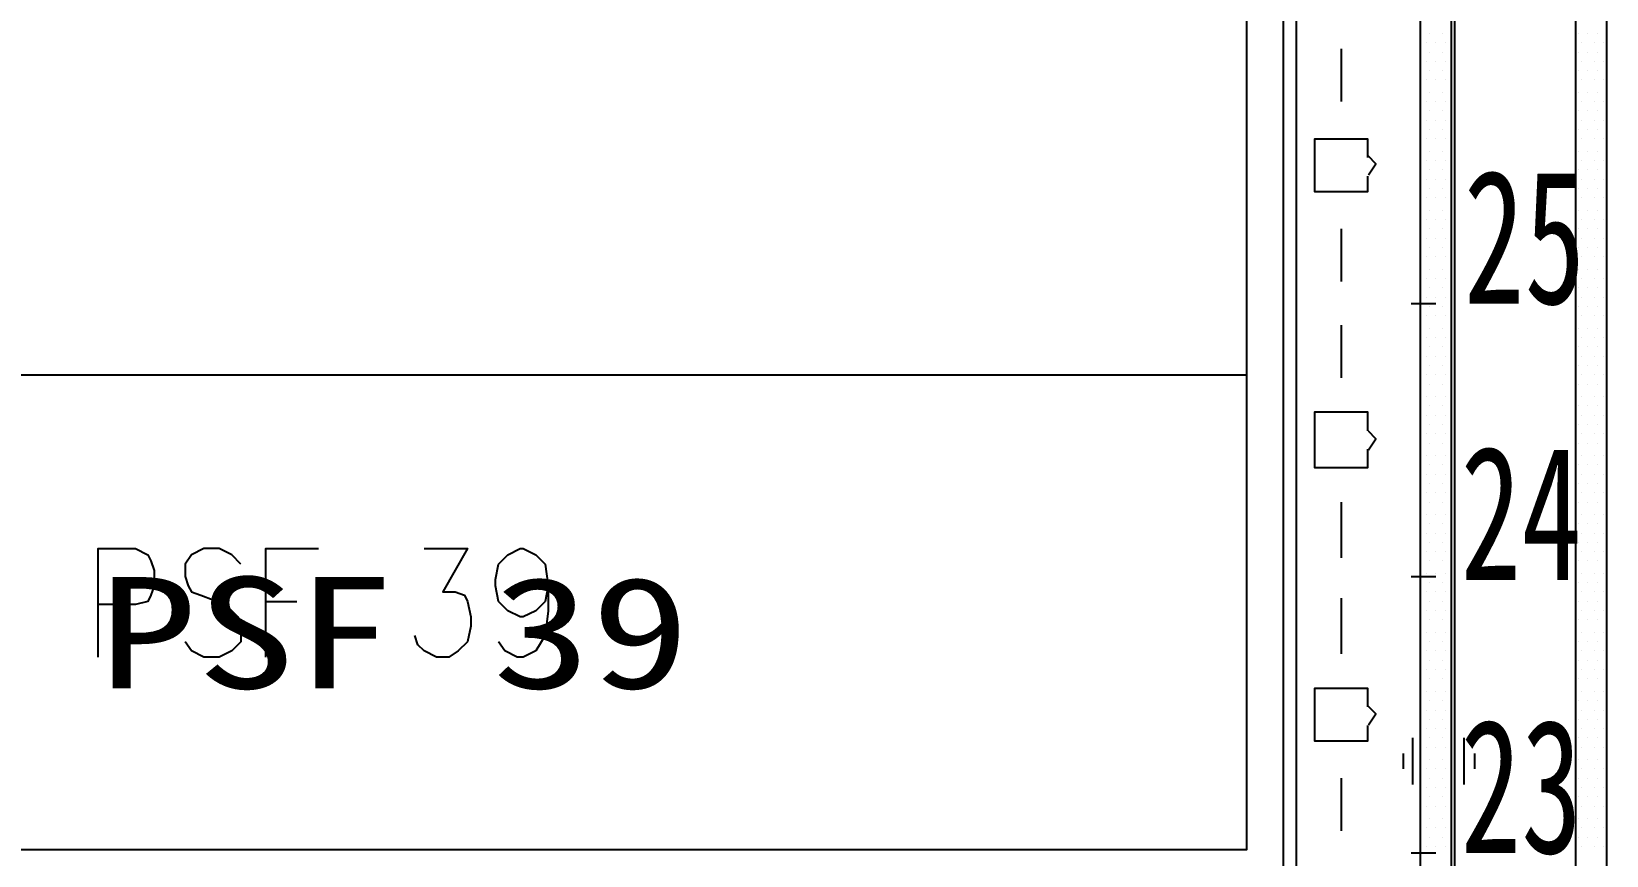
# Model space of a CAD drawing. Header units: metres. Extents: x 17 to 1264, y 17 to 859.
# Drawn here: x 269.5 to 342.6, y 433.3 to 471.5 of the extents above; entities that cross this region are included whole.
import ezdxf

# ---------------------------------------------------------------- set-up
doc = ezdxf.new("R2010")
doc.units = ezdxf.units.M
for name, color, linetype in [('LINES', 7, 'Continuous'), ('POLYLINES', 4, 'Continuous'), ('RECTS', 7, 'Continuous'), ('TEXTS', 3, 'Continuous')]:
    doc.layers.add(name, color=color, linetype=linetype)

msp = doc.modelspace()

# ---------------------------------------------------------------- linework, layer by layer
at = {"layer": 'LINES'}
for p, q in [((327.59, 152.64), (327.59, 755.14)), ((328.17, 650.59), (328.17, 433.58)), ((334.36, 471.46), (334.36, 471.46)), ((334.94, 471.46), (334.94, 471.46)), ((335.37, 471.46), (335.37, 471.46)), ((341.27, 471.46), (341.27, 471.46)), ((341.71, 471.46), (341.71, 471.46)), ((342.14, 471.46), (342.14, 471.46)), ((330.26, 470.74), (330.26, 468.29)), ((334.22, 471.02), (334.22, 471.02)), ((334.65, 471.02), (334.65, 471.02)), ((335.08, 471.02), (335.08, 471.02)), ((341.42, 471.02), (341.42, 471.02)), ((341.99, 471.02), (341.99, 471.02)), ((342.43, 471.02), (342.43, 471.02)), ((334.22, 470.16), (334.22, 470.16)), ((334.36, 470.59), (334.36, 470.59)), ((334.65, 470.16), (334.65, 470.16)), ((334.94, 470.59), (334.94, 470.59)), ((335.08, 470.16), (335.08, 470.16)), ((335.37, 470.59), (335.37, 470.59)), ((341.27, 470.59), (341.27, 470.59)), ((341.42, 470.16), (341.42, 470.16)), ((341.71, 470.59), (341.71, 470.59)), ((341.99, 470.16), (341.99, 470.16)), ((342.14, 470.59), (342.14, 470.59)), ((342.43, 470.16), (342.43, 470.16)), ((334.22, 469.3), (334.22, 469.3)), ((334.36, 469.73), (334.36, 469.73)), ((334.65, 469.3), (334.65, 469.3)), ((334.94, 469.73), (334.94, 469.73)), ((335.08, 469.3), (335.08, 469.3)), ((335.37, 469.73), (335.37, 469.73)), ((341.27, 469.73), (341.27, 469.73)), ((341.42, 469.3), (341.42, 469.3)), ((341.71, 469.73), (341.71, 469.73)), ((341.99, 469.3), (341.99, 469.3)), ((342.14, 469.73), (342.14, 469.73)), ((342.43, 469.3), (342.43, 469.3)), ((334.36, 468.72), (334.36, 468.72)), ((334.94, 468.72), (334.94, 468.72)), ((335.37, 468.72), (335.37, 468.72)), ((341.27, 468.72), (341.27, 468.72)), ((341.71, 468.72), (341.71, 468.72)), ((342.14, 468.72), (342.14, 468.72)), ((334.22, 468.29), (334.22, 468.29)), ((334.36, 467.86), (334.36, 467.86)), ((334.65, 468.29), (334.65, 468.29)), ((334.94, 467.86), (334.94, 467.86)), ((335.08, 468.29), (335.08, 468.29)), ((335.37, 467.86), (335.37, 467.86)), ((341.27, 467.86), (341.27, 467.86)), ((341.42, 468.29), (341.42, 468.29)), ((341.71, 467.86), (341.71, 467.86)), ((341.99, 468.29), (341.99, 468.29)), ((342.14, 467.86), (342.14, 467.86)), ((342.43, 468.29), (342.43, 468.29)), ((334.22, 467.42), (334.22, 467.42)), ((334.36, 466.99), (334.36, 466.99)), ((334.65, 467.42), (334.65, 467.42)), ((334.94, 466.99), (334.94, 466.99)), ((335.08, 467.42), (335.08, 467.42)), ((335.37, 466.99), (335.37, 466.99)), ((341.27, 466.99), (341.27, 466.99)), ((341.42, 467.42), (341.42, 467.42)), ((341.71, 466.99), (341.71, 466.99)), ((341.99, 467.42), (341.99, 467.42)), ((342.14, 466.99), (342.14, 466.99)), ((342.43, 467.42), (342.43, 467.42)), ((334.22, 466.56), (334.22, 466.56)), ((334.65, 466.56), (334.65, 466.56)), ((335.08, 466.56), (335.08, 466.56)), ((341.42, 466.56), (341.42, 466.56)), ((341.99, 466.56), (341.99, 466.56)), ((342.43, 466.56), (342.43, 466.56)), ((334.22, 465.55), (334.22, 465.55)), ((334.36, 465.98), (334.36, 465.98)), ((334.65, 465.55), (334.65, 465.55)), ((334.94, 465.98), (334.94, 465.98)), ((335.08, 465.55), (335.08, 465.55)), ((335.37, 465.98), (335.37, 465.98)), ((341.27, 465.98), (341.27, 465.98)), ((341.42, 465.55), (341.42, 465.55)), ((341.71, 465.98), (341.71, 465.98)), ((341.99, 465.55), (341.99, 465.55)), ((342.14, 465.98), (342.14, 465.98)), ((342.43, 465.55), (342.43, 465.55)), ((334.36, 465.12), (334.36, 465.12)), ((334.94, 465.12), (334.94, 465.12)), ((335.37, 465.12), (335.37, 465.12)), ((341.27, 465.12), (341.27, 465.12)), ((341.71, 465.12), (341.71, 465.12)), ((342.14, 465.12), (342.14, 465.12)), ((334.22, 464.69), (334.22, 464.69)), ((334.36, 464.26), (334.36, 464.26)), ((334.65, 464.69), (334.65, 464.69)), ((334.94, 464.26), (334.94, 464.26)), ((335.08, 464.69), (335.08, 464.69)), ((335.37, 464.26), (335.37, 464.26)), ((341.27, 464.26), (341.27, 464.26)), ((341.42, 464.69), (341.42, 464.69)), ((341.71, 464.26), (341.71, 464.26)), ((341.99, 464.69), (341.99, 464.69)), ((342.14, 464.26), (342.14, 464.26)), ((342.43, 464.69), (342.43, 464.69)), ((334.22, 463.82), (334.22, 463.82)), ((334.65, 463.82), (334.65, 463.82)), ((335.08, 463.82), (335.08, 463.82)), ((341.42, 463.82), (341.42, 463.82)), ((341.99, 463.82), (341.99, 463.82)), ((342.43, 463.82), (342.43, 463.82)), ((334.22, 462.82), (334.22, 462.82)), ((334.36, 463.25), (334.36, 463.25)), ((334.65, 462.82), (334.65, 462.82)), ((334.94, 463.25), (334.94, 463.25)), ((335.08, 462.82), (335.08, 462.82)), ((335.37, 463.25), (335.37, 463.25)), ((341.27, 463.25), (341.27, 463.25)), ((341.42, 462.82), (341.42, 462.82)), ((341.71, 463.25), (341.71, 463.25)), ((341.99, 462.82), (341.99, 462.82)), ((342.14, 463.25), (342.14, 463.25)), ((342.43, 462.82), (342.43, 462.82)), ((330.26, 462.38), (330.26, 459.94)), ((334.22, 461.95), (334.22, 461.95)), ((334.36, 462.38), (334.36, 462.38)), ((334.65, 461.95), (334.65, 461.95)), ((334.94, 462.38), (334.94, 462.38)), ((335.08, 461.95), (335.08, 461.95)), ((335.37, 462.38), (335.37, 462.38)), ((341.27, 462.38), (341.27, 462.38)), ((341.42, 461.95), (341.42, 461.95)), ((341.71, 462.38), (341.71, 462.38)), ((341.99, 461.95), (341.99, 461.95)), ((342.14, 462.38), (342.14, 462.38)), ((342.43, 461.95), (342.43, 461.95)), ((334.36, 461.52), (334.36, 461.52)), ((334.94, 461.52), (334.94, 461.52)), ((335.37, 461.52), (335.37, 461.52)), ((341.27, 461.52), (341.27, 461.52)), ((341.71, 461.52), (341.71, 461.52)), ((342.14, 461.52), (342.14, 461.52)), ((334.22, 461.09), (334.22, 461.09)), ((334.36, 460.51), (334.36, 460.51)), ((334.65, 461.09), (334.65, 461.09)), ((334.94, 460.51), (334.94, 460.51)), ((335.08, 461.09), (335.08, 461.09)), ((335.37, 460.51), (335.37, 460.51)), ((341.27, 460.51), (341.27, 460.51)), ((341.42, 461.09), (341.42, 461.09)), ((341.71, 460.51), (341.71, 460.51)), ((341.99, 461.09), (341.99, 461.09)), ((342.14, 460.51), (342.14, 460.51)), ((342.43, 461.09), (342.43, 461.09)), ((334.22, 460.08), (334.22, 460.08)), ((334.65, 460.08), (334.65, 460.08)), ((335.08, 460.08), (335.08, 460.08)), ((341.42, 460.08), (341.42, 460.08)), ((341.99, 460.08), (341.99, 460.08)), ((342.43, 460.08), (342.43, 460.08)), ((334.22, 459.22), (334.22, 459.22)), ((334.36, 459.65), (334.36, 459.65)), ((334.65, 459.22), (334.65, 459.22)), ((334.94, 459.65), (334.94, 459.65)), ((335.08, 459.22), (335.08, 459.22)), ((335.37, 459.65), (335.37, 459.65)), ((341.27, 459.65), (341.27, 459.65)), ((341.42, 459.22), (341.42, 459.22)), ((341.71, 459.65), (341.71, 459.65)), ((341.99, 459.22), (341.99, 459.22)), ((342.14, 459.65), (342.14, 459.65)), ((342.43, 459.22), (342.43, 459.22)), ((333.5, 458.93), (334.65, 458.93)), ((334.22, 458.35), (334.22, 458.35)), ((334.36, 458.78), (334.36, 458.78)), ((334.65, 458.35), (334.65, 458.35)), ((334.94, 458.78), (334.94, 458.78)), ((335.08, 458.35), (335.08, 458.35)), ((335.37, 458.78), (335.37, 458.78)), ((341.27, 458.78), (341.27, 458.78)), ((341.42, 458.35), (341.42, 458.35)), ((341.71, 458.78), (341.71, 458.78)), ((341.99, 458.35), (341.99, 458.35)), ((342.14, 458.78), (342.14, 458.78)), ((342.43, 458.35), (342.43, 458.35)), ((330.26, 457.92), (330.26, 455.47)), ((334.36, 457.78), (334.36, 457.78)), ((334.94, 457.78), (334.94, 457.78)), ((335.37, 457.78), (335.37, 457.78)), ((341.27, 457.78), (341.27, 457.78)), ((341.71, 457.78), (341.71, 457.78)), ((342.14, 457.78), (342.14, 457.78)), ((334.22, 457.34), (334.22, 457.34)), ((334.36, 456.91), (334.36, 456.91)), ((334.65, 457.34), (334.65, 457.34)), ((334.94, 456.91), (334.94, 456.91)), ((335.08, 457.34), (335.08, 457.34)), ((335.37, 456.91), (335.37, 456.91)), ((341.27, 456.91), (341.27, 456.91)), ((341.42, 457.34), (341.42, 457.34)), ((341.71, 456.91), (341.71, 456.91)), ((341.99, 457.34), (341.99, 457.34)), ((342.14, 456.91), (342.14, 456.91)), ((342.43, 457.34), (342.43, 457.34)), ((334.22, 456.48), (334.22, 456.48)), ((334.36, 456.05), (334.36, 456.05)), ((334.65, 456.48), (334.65, 456.48)), ((334.94, 456.05), (334.94, 456.05)), ((335.08, 456.48), (335.08, 456.48)), ((335.37, 456.05), (335.37, 456.05)), ((341.27, 456.05), (341.27, 456.05)), ((341.42, 456.48), (341.42, 456.48)), ((341.71, 456.05), (341.71, 456.05)), ((341.99, 456.48), (341.99, 456.48)), ((342.14, 456.05), (342.14, 456.05)), ((342.43, 456.48), (342.43, 456.48)), ((187.34, 455.62), (325.87, 455.62)), ((334.22, 455.62), (334.22, 455.62)), ((334.65, 455.62), (334.65, 455.62)), ((335.08, 455.62), (335.08, 455.62)), ((341.42, 455.62), (341.42, 455.62)), ((341.99, 455.62), (341.99, 455.62)), ((342.43, 455.62), (342.43, 455.62)), ((334.22, 454.61), (334.22, 454.61)), ((334.36, 455.18), (334.36, 455.18)), ((334.65, 454.61), (334.65, 454.61)), ((334.94, 455.18), (334.94, 455.18)), ((335.08, 454.61), (335.08, 454.61)), ((335.37, 455.18), (335.37, 455.18)), ((341.27, 455.18), (341.27, 455.18)), ((341.42, 454.61), (341.42, 454.61)), ((341.71, 455.18), (341.71, 455.18)), ((341.99, 454.61), (341.99, 454.61)), ((342.14, 455.18), (342.14, 455.18)), ((342.43, 454.61), (342.43, 454.61)), ((334.36, 454.18), (334.36, 454.18)), ((334.94, 454.18), (334.94, 454.18)), ((335.37, 454.18), (335.37, 454.18)), ((341.27, 454.18), (341.27, 454.18)), ((341.71, 454.18), (341.71, 454.18)), ((342.14, 454.18), (342.14, 454.18)), ((334.22, 453.74), (334.22, 453.74)), ((334.36, 453.31), (334.36, 453.31)), ((334.65, 453.74), (334.65, 453.74)), ((334.94, 453.31), (334.94, 453.31)), ((335.08, 453.74), (335.08, 453.74)), ((335.37, 453.31), (335.37, 453.31)), ((341.27, 453.31), (341.27, 453.31)), ((341.42, 453.74), (341.42, 453.74)), ((341.71, 453.31), (341.71, 453.31)), ((341.99, 453.74), (341.99, 453.74)), ((342.14, 453.31), (342.14, 453.31)), ((342.43, 453.74), (342.43, 453.74)), ((334.22, 452.88), (334.22, 452.88)), ((334.36, 452.45), (334.36, 452.45)), ((334.65, 452.88), (334.65, 452.88)), ((334.94, 452.45), (334.94, 452.45)), ((335.08, 452.88), (335.08, 452.88)), ((335.37, 452.45), (335.37, 452.45)), ((341.27, 452.45), (341.27, 452.45)), ((341.42, 452.88), (341.42, 452.88)), ((341.71, 452.45), (341.71, 452.45)), ((341.99, 452.88), (341.99, 452.88)), ((342.14, 452.45), (342.14, 452.45)), ((342.43, 452.88), (342.43, 452.88)), ((334.22, 451.87), (334.22, 451.87)), ((334.65, 451.87), (334.65, 451.87)), ((335.08, 451.87), (335.08, 451.87)), ((341.42, 451.87), (341.42, 451.87)), ((341.99, 451.87), (341.99, 451.87)), ((342.43, 451.87), (342.43, 451.87)), ((334.22, 451.01), (334.22, 451.01)), ((334.36, 451.44), (334.36, 451.44)), ((334.65, 451.01), (334.65, 451.01)), ((334.94, 451.44), (334.94, 451.44)), ((335.08, 451.01), (335.08, 451.01)), ((335.37, 451.44), (335.37, 451.44)), ((341.27, 451.44), (341.27, 451.44)), ((341.42, 451.01), (341.42, 451.01)), ((341.71, 451.44), (341.71, 451.44)), ((341.99, 451.01), (341.99, 451.01)), ((342.14, 451.44), (342.14, 451.44)), ((342.43, 451.01), (342.43, 451.01)), ((334.36, 450.58), (334.36, 450.58)), ((334.94, 450.58), (334.94, 450.58)), ((335.37, 450.58), (335.37, 450.58)), ((341.27, 450.58), (341.27, 450.58)), ((341.71, 450.58), (341.71, 450.58)), ((342.14, 450.58), (342.14, 450.58)), ((330.26, 449.71), (330.26, 447.12)), ((334.22, 450.14), (334.22, 450.14)), ((334.36, 449.71), (334.36, 449.71)), ((334.65, 450.14), (334.65, 450.14)), ((334.94, 449.71), (334.94, 449.71)), ((335.08, 450.14), (335.08, 450.14)), ((335.37, 449.71), (335.37, 449.71)), ((341.27, 449.71), (341.27, 449.71)), ((341.42, 450.14), (341.42, 450.14)), ((341.71, 449.71), (341.71, 449.71)), ((341.99, 450.14), (341.99, 450.14)), ((342.14, 449.71), (342.14, 449.71)), ((342.43, 450.14), (342.43, 450.14)), ((334.22, 449.14), (334.22, 449.14)), ((334.65, 449.14), (334.65, 449.14)), ((335.08, 449.14), (335.08, 449.14)), ((341.42, 449.14), (341.42, 449.14)), ((341.99, 449.14), (341.99, 449.14)), ((342.43, 449.14), (342.43, 449.14)), ((334.22, 448.27), (334.22, 448.27)), ((334.36, 448.7), (334.36, 448.7)), ((334.65, 448.27), (334.65, 448.27)), ((334.94, 448.7), (334.94, 448.7)), ((335.08, 448.27), (335.08, 448.27)), ((335.37, 448.7), (335.37, 448.7)), ((341.27, 448.7), (341.27, 448.7)), ((341.42, 448.27), (341.42, 448.27)), ((341.71, 448.7), (341.71, 448.7)), ((341.99, 448.27), (341.99, 448.27)), ((342.14, 448.7), (342.14, 448.7)), ((342.43, 448.27), (342.43, 448.27)), ((334.22, 447.41), (334.22, 447.41)), ((334.36, 447.84), (334.36, 447.84)), ((334.65, 447.41), (334.65, 447.41)), ((334.94, 447.84), (334.94, 447.84)), ((335.08, 447.41), (335.08, 447.41)), ((335.37, 447.84), (335.37, 447.84)), ((341.27, 447.84), (341.27, 447.84)), ((341.42, 447.41), (341.42, 447.41)), ((341.71, 447.84), (341.71, 447.84)), ((341.99, 447.41), (341.99, 447.41)), ((342.14, 447.84), (342.14, 447.84)), ((342.43, 447.41), (342.43, 447.41)), ((334.36, 446.98), (334.36, 446.98)), ((334.94, 446.98), (334.94, 446.98)), ((335.37, 446.98), (335.37, 446.98)), ((341.27, 446.98), (341.27, 446.98)), ((341.71, 446.98), (341.71, 446.98)), ((342.14, 446.98), (342.14, 446.98)), ((333.5, 446.26), (334.65, 446.26)), ((334.22, 446.4), (334.22, 446.4)), ((334.36, 445.97), (334.36, 445.97)), ((334.65, 446.4), (334.65, 446.4)), ((334.94, 445.97), (334.94, 445.97)), ((335.08, 446.4), (335.08, 446.4)), ((335.37, 445.97), (335.37, 445.97)), ((341.27, 445.97), (341.27, 445.97)), ((341.42, 446.4), (341.42, 446.4)), ((341.71, 445.97), (341.71, 445.97)), ((341.99, 446.4), (341.99, 446.4)), ((342.14, 445.97), (342.14, 445.97)), ((342.43, 446.4), (342.43, 446.4)), ((280.36, 445.1), (281.8, 445.1)), ((330.26, 445.25), (330.26, 442.66)), ((334.22, 445.54), (334.22, 445.54)), ((334.36, 445.1), (334.36, 445.1)), ((334.65, 445.54), (334.65, 445.54)), ((334.94, 445.1), (334.94, 445.1)), ((335.08, 445.54), (335.08, 445.54)), ((335.37, 445.1), (335.37, 445.1)), ((341.27, 445.1), (341.27, 445.1)), ((341.42, 445.54), (341.42, 445.54)), ((341.71, 445.1), (341.71, 445.1)), ((341.99, 445.54), (341.99, 445.54)), ((342.14, 445.1), (342.14, 445.1)), ((342.43, 445.54), (342.43, 445.54)), ((334.22, 444.67), (334.22, 444.67)), ((334.65, 444.67), (334.65, 444.67)), ((335.08, 444.67), (335.08, 444.67)), ((341.42, 444.67), (341.42, 444.67)), ((341.99, 444.67), (341.99, 444.67)), ((342.43, 444.67), (342.43, 444.67)), ((334.22, 443.66), (334.22, 443.66)), ((334.36, 444.24), (334.36, 444.24)), ((334.65, 443.66), (334.65, 443.66)), ((334.94, 444.24), (334.94, 444.24)), ((335.08, 443.66), (335.08, 443.66)), ((335.37, 444.24), (335.37, 444.24)), ((341.27, 444.24), (341.27, 444.24)), ((341.42, 443.66), (341.42, 443.66)), ((341.71, 444.24), (341.71, 444.24)), ((341.99, 443.66), (341.99, 443.66)), ((342.14, 444.24), (342.14, 444.24)), ((342.43, 443.66), (342.43, 443.66)), ((334.36, 443.23), (334.36, 443.23)), ((334.94, 443.23), (334.94, 443.23)), ((335.37, 443.23), (335.37, 443.23)), ((341.27, 443.23), (341.27, 443.23)), ((341.71, 443.23), (341.71, 443.23)), ((342.14, 443.23), (342.14, 443.23)), ((334.22, 442.8), (334.22, 442.8)), ((334.36, 442.37), (334.36, 442.37)), ((334.65, 442.8), (334.65, 442.8)), ((334.94, 442.37), (334.94, 442.37)), ((335.08, 442.8), (335.08, 442.8)), ((335.37, 442.37), (335.37, 442.37)), ((341.27, 442.37), (341.27, 442.37)), ((341.42, 442.8), (341.42, 442.8)), ((341.71, 442.37), (341.71, 442.37)), ((341.99, 442.8), (341.99, 442.8)), ((342.14, 442.37), (342.14, 442.37)), ((342.43, 442.8), (342.43, 442.8)), ((334.22, 441.94), (334.22, 441.94)), ((334.36, 441.5), (334.36, 441.5)), ((334.65, 441.94), (334.65, 441.94)), ((334.94, 441.5), (334.94, 441.5)), ((335.08, 441.94), (335.08, 441.94)), ((335.37, 441.5), (335.37, 441.5)), ((341.27, 441.5), (341.27, 441.5)), ((341.42, 441.94), (341.42, 441.94)), ((341.71, 441.5), (341.71, 441.5)), ((341.99, 441.94), (341.99, 441.94)), ((342.14, 441.5), (342.14, 441.5)), ((342.43, 441.94), (342.43, 441.94)), ((334.22, 440.93), (334.22, 440.93)), ((334.65, 440.93), (334.65, 440.93)), ((335.08, 440.93), (335.08, 440.93)), ((341.42, 440.93), (341.42, 440.93)), ((341.99, 440.93), (341.99, 440.93)), ((342.43, 440.93), (342.43, 440.93)), ((334.22, 440.06), (334.22, 440.06)), ((334.36, 440.5), (334.36, 440.5)), ((334.65, 440.06), (334.65, 440.06)), ((334.94, 440.5), (334.94, 440.5)), ((335.08, 440.06), (335.08, 440.06)), ((335.37, 440.5), (335.37, 440.5)), ((341.27, 440.5), (341.27, 440.5)), ((341.42, 440.06), (341.42, 440.06)), ((341.71, 440.5), (341.71, 440.5)), ((341.99, 440.06), (341.99, 440.06)), ((342.14, 440.5), (342.14, 440.5)), ((342.43, 440.06), (342.43, 440.06)), ((334.36, 439.63), (334.36, 439.63)), ((334.94, 439.63), (334.94, 439.63)), ((335.37, 439.63), (335.37, 439.63)), ((341.27, 439.63), (341.27, 439.63)), ((341.71, 439.63), (341.71, 439.63)), ((342.14, 439.63), (342.14, 439.63)), ((333.57, 438.77), (333.57, 436.61)), ((334.22, 439.2), (334.22, 439.2)), ((334.36, 438.77), (334.36, 438.77)), ((334.65, 439.2), (334.65, 439.2)), ((334.94, 438.77), (334.94, 438.77)), ((335.08, 439.2), (335.08, 439.2)), ((335.37, 438.77), (335.37, 438.77)), ((335.95, 438.77), (335.95, 436.61)), ((341.27, 438.77), (341.27, 438.77)), ((341.42, 439.2), (341.42, 439.2)), ((341.71, 438.77), (341.71, 438.77)), ((341.99, 439.2), (341.99, 439.2)), ((342.14, 438.77), (342.14, 438.77)), ((342.43, 439.2), (342.43, 439.2)), ((333.14, 438.05), (333.14, 437.33)), ((334.22, 438.34), (334.22, 438.34)), ((334.36, 437.76), (334.36, 437.76)), ((334.65, 438.34), (334.65, 438.34)), ((334.94, 437.76), (334.94, 437.76)), ((335.08, 438.34), (335.08, 438.34)), ((335.37, 437.76), (335.37, 437.76)), ((336.45, 438.05), (336.45, 437.33)), ((341.27, 437.76), (341.27, 437.76)), ((341.42, 438.34), (341.42, 438.34)), ((341.71, 437.76), (341.71, 437.76)), ((341.99, 438.34), (341.99, 438.34)), ((342.14, 437.76), (342.14, 437.76)), ((342.43, 438.34), (342.43, 438.34)), ((334.22, 437.33), (334.22, 437.33)), ((334.65, 437.33), (334.65, 437.33)), ((335.08, 437.33), (335.08, 437.33)), ((341.42, 437.33), (341.42, 437.33)), ((341.99, 437.33), (341.99, 437.33)), ((342.43, 437.33), (342.43, 437.33)), ((330.26, 436.9), (330.26, 434.45)), ((334.22, 436.46), (334.22, 436.46)), ((334.36, 436.9), (334.36, 436.9)), ((334.65, 436.46), (334.65, 436.46)), ((334.94, 436.9), (334.94, 436.9)), ((335.08, 436.46), (335.08, 436.46)), ((335.37, 436.9), (335.37, 436.9)), ((341.27, 436.9), (341.27, 436.9)), ((341.42, 436.46), (341.42, 436.46)), ((341.71, 436.9), (341.71, 436.9)), ((341.99, 436.46), (341.99, 436.46)), ((342.14, 436.9), (342.14, 436.9)), ((342.43, 436.46), (342.43, 436.46)), ((334.22, 435.6), (334.22, 435.6)), ((334.36, 436.03), (334.36, 436.03)), ((334.65, 435.6), (334.65, 435.6)), ((334.94, 436.03), (334.94, 436.03)), ((335.08, 435.6), (335.08, 435.6)), ((335.37, 436.03), (335.37, 436.03)), ((341.27, 436.03), (341.27, 436.03)), ((341.42, 435.6), (341.42, 435.6)), ((341.71, 436.03), (341.71, 436.03)), ((341.99, 435.6), (341.99, 435.6)), ((342.14, 436.03), (342.14, 436.03)), ((342.43, 435.6), (342.43, 435.6)), ((334.36, 435.02), (334.36, 435.02)), ((334.94, 435.02), (334.94, 435.02)), ((335.37, 435.02), (335.37, 435.02)), ((341.27, 435.02), (341.27, 435.02)), ((341.71, 435.02), (341.71, 435.02)), ((342.14, 435.02), (342.14, 435.02)), ((334.22, 434.59), (334.22, 434.59)), ((334.36, 434.16), (334.36, 434.16)), ((334.65, 434.59), (334.65, 434.59)), ((334.94, 434.16), (334.94, 434.16)), ((335.08, 434.59), (335.08, 434.59)), ((335.37, 434.16), (335.37, 434.16)), ((341.27, 434.16), (341.27, 434.16)), ((341.42, 434.59), (341.42, 434.59)), ((341.71, 434.16), (341.71, 434.16)), ((341.99, 434.59), (341.99, 434.59)), ((342.14, 434.16), (342.14, 434.16)), ((342.43, 434.59), (342.43, 434.59)), ((333.5, 433.44), (334.65, 433.44)), ((334.22, 433.73), (334.22, 433.73)), ((334.65, 433.73), (334.65, 433.73)), ((335.08, 433.73), (335.08, 433.73)), ((341.42, 433.73), (341.42, 433.73)), ((341.99, 433.73), (341.99, 433.73)), ((342.43, 433.73), (342.43, 433.73))]:
    msp.add_line(p, q, dxfattribs=at)
at = {"layer": 'POLYLINES'}
for points in [[(335.51, 756.72), (335.51, 611.42), (335.51, 152.64)], [(335.51, 756.72), (335.51, 611.42), (335.51, 152.64)], [(335.51, 756.72), (335.51, 611.42), (335.51, 152.64)], [(335.51, 756.72), (335.51, 611.42), (335.51, 152.64)], [(328.17, 737.57), (328.17, 596.88), (328.17, 152.64)], [(187.19, 650.59), (325.87, 650.59), (325.87, 433.58), (187.34, 433.58), (187.19, 650.59)], [(331.48, 464.83), (331.48, 464.11), (329.03, 464.11), (329.03, 466.56), (331.48, 466.56), (331.48, 465.7)], [(331.52, 464.9), (331.87, 465.41), (331.52, 465.76)], [(331.48, 452.16), (331.48, 451.3), (329.03, 451.3), (329.03, 453.89), (331.48, 453.89), (331.48, 453.02)], [(331.52, 452.14), (331.87, 452.64), (331.52, 453)], [(272.59, 442.51), (272.59, 447.55), (274.31, 447.55), (274.89, 447.26), (275.03, 446.98), (275.18, 446.54), (275.18, 445.82), (275.03, 445.39), (274.89, 445.1), (274.31, 444.96), (272.59, 444.96)], [(279.21, 446.83), (278.78, 447.26), (278.2, 447.55), (277.48, 447.55), (276.91, 447.26), (276.62, 446.83), (276.62, 446.26), (276.76, 445.82), (276.91, 445.54), (277.34, 445.39), (278.49, 444.96), (278.78, 444.67), (279.07, 444.38), (279.21, 443.95), (279.21, 443.23), (278.78, 442.8), (278.2, 442.51), (277.48, 442.51), (276.91, 442.8), (276.62, 443.23)], [(280.36, 442.51), (280.36, 447.55), (282.81, 447.55)], [(287.71, 447.55), (289.72, 447.55), (288.57, 445.54), (289.15, 445.54), (289.58, 445.39), (289.72, 445.1), (289.87, 444.38), (289.87, 443.95), (289.72, 443.23), (289.29, 442.8), (288.86, 442.51), (288.28, 442.51), (287.71, 442.8), (287.42, 443.09), (287.27, 443.52)], [(293.47, 445.82), (293.32, 445.1), (292.89, 444.67), (292.31, 444.38), (292.17, 444.38), (291.59, 444.67), (291.16, 445.1), (291.02, 445.82), (291.02, 446.11), (291.16, 446.83), (291.59, 447.26), (292.17, 447.55), (292.31, 447.55), (292.89, 447.26), (293.32, 446.83), (293.47, 445.82), (293.47, 444.67), (293.32, 443.52), (292.89, 442.8), (292.31, 442.51), (292.03, 442.51), (291.45, 442.8), (291.16, 443.23)], [(331.48, 439.34), (331.48, 438.62), (329.03, 438.62), (329.03, 441.07), (331.48, 441.07), (331.48, 440.21)], [(331.52, 439.37), (331.87, 439.88), (331.52, 440.23)]]:
    msp.add_lwpolyline(points, dxfattribs=at)
at = {"layer": 'RECTS'}
for points in [[(170.49, 771.12), (342.57, 771.12), (342.57, 139.97), (170.49, 139.97)], [(171.93, 769.68), (341.13, 769.68), (341.13, 141.41), (171.93, 141.41)], [(177.69, 756.72), (335.37, 756.72), (335.37, 151.2), (177.69, 151.2)], [(179.13, 755.14), (333.93, 755.14), (333.93, 152.64), (179.13, 152.64)]]:
    msp.add_lwpolyline(points, dxfattribs=at)

# ---------------------------------------------------------------- texts
at = {"layer": 'TEXTS'}
for s, height, width, p in [('25', 6.21, 0.666667, (335.95, 458.91)), ('24', 6.21, 0.666667, (335.8, 446.1)), ('PSF 39', 5.17, 1.30013, (272.59, 441.06)), ('23', 6.21, 0.666667, (335.8, 433.42))]:
    msp.add_text(s, height=height, dxfattribs=dict(at, width=width)).set_placement(p)

doc.saveas('drawing.dxf')
